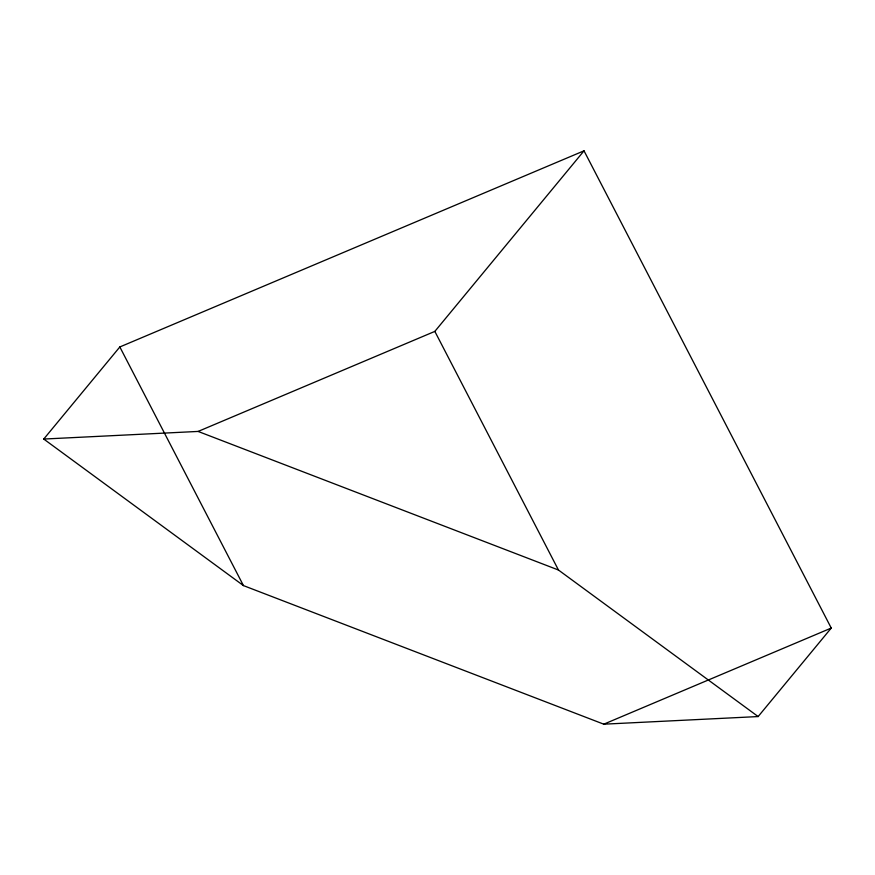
<?xml version="1.0" encoding="UTF-8"?>
<svg xmlns="http://www.w3.org/2000/svg" width="875" height="875" viewBox="0 0 875 875"><rect width="100%" height="100%" fill="white"/><g stroke="black" fill="none" stroke-linecap="round" stroke-linejoin="round"><path stroke-width="1.31" d="M43.75 439.053L119.831 346.959L584.019 150.817L831.25 628.064L758.144 716.559L603.783 724.183L243.447 585.594L43.75 439.053L198.111 431.43L434.842 331.395L584.019 150.817M603.783 724.183L831.25 628.064M198.111 431.43L558.458 570.019L758.144 716.559M434.842 331.395L558.458 570.019M119.831 346.959L243.447 585.594"/></g></svg>
